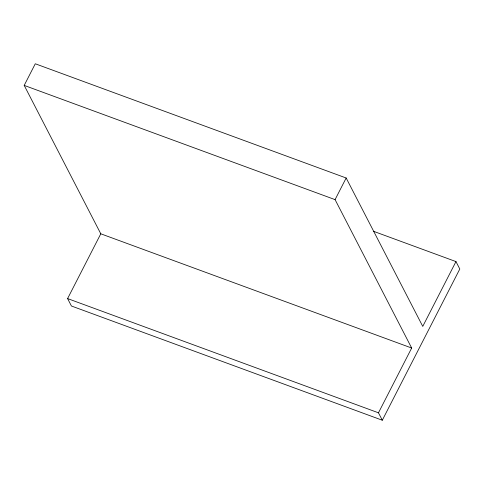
<?xml version="1.0" encoding="UTF-8"?>
<svg xmlns="http://www.w3.org/2000/svg" width="484" height="484" viewBox="0 0 484 484"><rect width="100%" height="100%" fill="white"/><g stroke="black" fill="none" stroke-linecap="round" stroke-linejoin="round"><path stroke-width="0.73" d="M455.97 261.59L459.8 269.013L382.299 420.227L378.47 412.81L411.672 348.026L100.793 233.802L24.2 85.402L35.284 63.773L346.163 177.997L422.756 326.397L455.97 261.59L373.636 231.34M382.299 420.227L71.426 306.003L67.597 298.58L100.793 233.802M411.672 348.026L335.079 199.632L346.163 177.997M24.2 85.402L335.079 199.632M67.597 298.58L378.47 412.81"/></g></svg>
